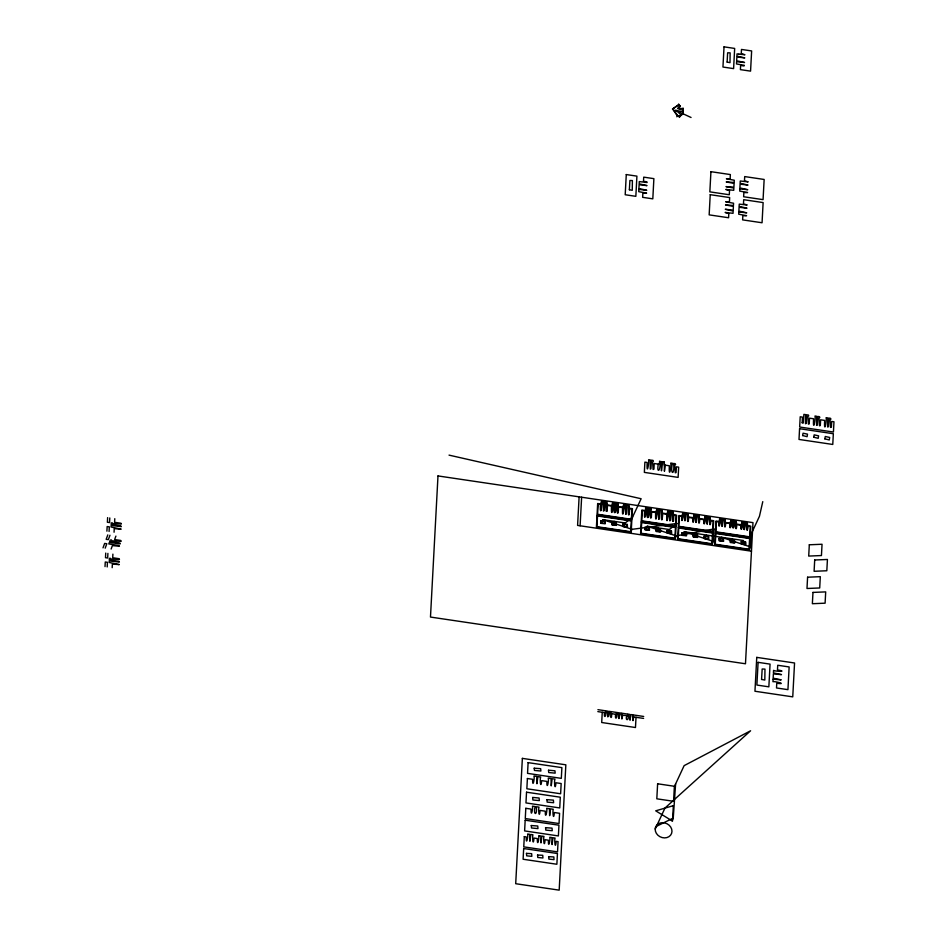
<?xml version="1.0" encoding="UTF-8"?>
<svg xmlns="http://www.w3.org/2000/svg" width="937" height="937" viewBox="0 0 937 937"><rect width="100%" height="100%" fill="white"/><g stroke="black" fill="none" stroke-linecap="round" stroke-linejoin="round"><path stroke-width="1.41" d="M680.344 105.998L678.681 105.014L678.704 104.03M600.746 510.091L601.636 503.157M604.189 501.518L603.709 510.548L604.06 501.494M606.672 510.97L606.989 504.891L612.037 505.64L611.709 511.743M611.838 511.731L612.716 504.797M614.801 512.176L615.281 503.157M622.929 513.371L623.808 506.448M625.881 513.816L626.361 504.809M628.844 514.249L629.172 508.182L632.44 508.662L631.854 519.812L597.08 514.647L597.665 503.509L600.945 503.989L600.617 510.091M644.914 516.638L645.675 507.667L650.922 508.451L650.711 517.529L651.168 511.438L656.205 512.188L655.877 518.29M647.877 517.072L648.357 508.065L647.748 517.083M656.005 518.278L656.896 511.356M658.969 518.723L659.449 509.716M661.932 519.157L662.248 513.089L667.296 513.827L667.097 519.93L667.976 512.996M670.06 520.363L670.541 511.356M673.024 520.808L673.34 514.729L676.619 515.209L676.022 526.36L641.248 521.195L641.833 510.056L645.113 510.548L644.797 516.65M682.113 519.883L682.874 515.209M685.076 520.316L685.427 513.57M693.204 521.522L693.837 514.811L699.084 515.584L699.447 517.552L698.779 517.447M696.168 521.956L696.519 515.209L696.039 521.968M699.119 522.401L699.33 518.583L704.366 519.332L704.167 523.174M707.611 516.849L707.248 523.631M722.509 519.063L722.146 525.844L722.38 519.039M730.274 527.016L731.047 522.354M733.238 527.461L733.601 520.703M741.366 528.667L742.127 523.994M744.329 529.1L744.681 522.354L744.201 529.112M747.293 529.546L747.492 525.727L750.771 526.207L750.174 537.358L715.399 532.193L715.985 521.054L719.265 521.534L719.066 525.388M105.026 566.616L105.272 561.989L107.439 562.317L107.193 566.944M105.74 553.076L105.494 557.702L107.661 558.019L107.907 553.392M106.9 531.174L107.158 526.535L109.324 526.863L109.079 531.49M107.626 517.622L107.38 522.249L109.547 522.577L109.793 517.938M112.182 567.681L112.37 564.074L119.268 564.601L109.16 562.458L109.242 560.935L119.374 562.083L118.905 561.345L109.289 559.916L109.371 558.393L110.273 558.241L111.046 559.038L119.491 559.459L119.093 558.698L112.709 557.749L112.897 554.13M114.068 532.228L114.255 528.62L121.154 529.147L111.046 527.004L111.128 525.481L121.26 526.641L120.791 525.891L111.175 524.462L111.257 522.94L112.159 522.787L112.932 523.584L121.377 524.017L120.978 523.244L114.595 522.296L114.782 518.676M579.113 496.844L577.59 525.411L751.474 551.202M580.108 525.786L581.631 497.219M601.086 522.893L601.191 520.925M604.962 521.522L604.869 523.408L601.203 522.905M606.544 510.97L606.403 503.86M602.245 712.272L601.706 722.509L635.473 727.522L636.024 717.273M614.672 512.176L615.152 503.146M604.517 712.6C603.487 720.541 607.539 714.498 605.314 710.773L597.935 709.672M605.513 711.804L605.876 710.855L607.586 711.113L607.844 716.922L608.71 711.277L610.42 711.534L610.678 712.565M616.054 523.174L615.949 525.095M610.432 713.561C607.914 709.52 612.037 724.02 611.58 713.654M623.269 526.172L623.363 524.216M626.244 504.785L625.764 513.827M615.609 714.252C614.578 722.193 618.631 716.137 616.405 712.413L610.983 711.616L610.491 712.542M616.605 713.444L616.968 712.495L618.666 712.752L618.935 718.562L619.802 712.916L621.5 713.174L621.77 714.217M627.04 526.699L627.134 524.779M621.582 714.181L622.074 713.256L627.485 714.064L628.422 715.716L621.418 715.177L621.266 714.217L621.899 719.007L622.66 715.294M626.701 715.891C624.862 721.502 629.711 720.6 627.884 715.118M627.696 715.095L628.059 714.146L629.758 714.392L630.027 720.213L630.894 714.568L632.592 714.814L632.862 715.856M643.707 716.465L633.166 714.908L632.979 720.647L633.752 716.946M645.253 529.44L645.359 527.484M649.036 529.967L649.142 528.081M658.254 464.12C656.357 475.504 661.674 469.238 659.543 461.355L664.333 462.07L664.415 471.241L665.305 465.174M656.345 531.08L656.45 529.124M661.37 461.625L661.452 470.807L662.506 461.8M659.32 509.693L658.84 518.735M660.128 531.607L660.222 529.721M661.803 519.168L661.663 512.059M669.932 520.375L670.412 511.333M671.314 531.361L671.208 533.294M672.895 520.808L672.754 513.71M681.984 519.883L682.195 516.041L678.915 515.549L678.318 526.699L713.104 531.853L713.689 520.714L710.41 520.222L710.211 524.076M684.947 520.328L685.31 513.546M686.212 533.575L686.107 535.495L682.452 534.957L682.441 532.977M693.075 521.534L693.275 517.681L688.238 516.943L687.91 520.761L687.653 515.912M693.415 536.585L693.521 534.617M697.198 537.112L697.292 535.179M699.002 522.413L698.733 517.564M704.507 538.225L704.612 536.269M707.13 523.619L707.482 516.837M708.29 538.752L708.384 536.831L704.729 536.28M710.082 524.052L710.176 517.236L704.929 516.451L704.284 523.197M711.933 544.198L713.244 541.387L713.912 528.96L676.174 535.882L647.221 526.254L645.909 529.077M719.405 540.438L719.511 538.47M723.188 540.965L723.282 539.068M730.146 527.027L730.356 523.186L725.308 522.436L725.109 526.278M730.602 540.122L730.497 542.078L734.151 542.628M733.109 527.472L733.472 520.691M734.28 542.605L734.374 540.719M741.237 528.667L741.436 524.825L736.4 524.076L736.072 527.906L735.814 523.057M741.589 543.729L741.682 541.762M745.465 542.359L745.36 544.28M747.164 529.546L746.894 524.697M749.014 549.703L750.326 546.88L750.982 534.465M671.993 820.777L673.246 818.083L675.612 783.918M719.183 525.399L719.956 520.703M604.845 521.464L601.308 520.949M612.294 524.556L615.832 525.083M615.937 523.115L612.4 522.588M623.374 526.196L626.923 526.723M627.029 524.755L623.48 524.228M645.37 529.464L648.908 529.991M649.013 528.023L645.476 527.496M656.462 531.103L659.999 531.63M660.105 529.663L656.568 529.136M667.554 532.755L671.091 533.27M671.197 531.302L667.659 530.787M686.095 533.516L682.558 532.989M693.532 536.608L697.081 537.124M697.175 535.156L693.638 534.64M704.624 538.248L708.161 538.775M719.522 540.462L723.059 540.977M723.165 539.009L719.628 538.494M734.257 540.661L730.719 540.134M741.706 543.741L745.243 544.268M745.348 542.3L741.799 541.773M612.283 522.577L612.177 524.533M667.542 530.764L667.437 532.731M762.777 501.646L759.45 516.299L749.67 537.276M103.023 547.852L104.651 543.425L106.818 543.741L105.19 548.168M107.802 534.898L106.162 539.325L108.329 539.642L109.969 535.226M111.128 549.047L112.405 545.603L119.421 546.259L118.952 545.545L108.797 543.928L109.336 542.464L120.264 543.87L119.924 543.027L109.699 541.504L110.215 540.099L111.304 539.911L111.971 540.836L121.201 541.34L120.814 540.473L114.63 539.56L115.907 536.105M601.741 522.518L603.053 519.707L625.225 522.987L632.662 516.919M612.821 524.17L614.145 521.347M623.913 525.809L625.225 522.987M631.351 519.73L641.131 498.742L449.034 455.124M630.683 532.157L632.006 529.335L676.83 523.467L675.518 526.278M657.001 530.717L658.313 527.894M668.081 532.357L669.405 529.546L676.83 523.467M674.863 538.705L676.174 535.882M682.979 534.57L684.291 531.747L743.545 540.544L742.233 543.355M694.071 536.21L695.383 533.399M705.163 537.861L706.475 535.039M712.588 531.783L713.912 528.96M720.061 540.063L721.373 537.252L750.326 546.88M731.141 541.715L732.465 538.892M674.359 786.611L684.139 765.634L750.596 730.778L665.001 808.022L655.209 829.011M659.671 461.379L659.437 463.37M683.319 108.2L680.274 109.254L677.767 108.551L679.606 105.986M676.842 116.785L677.732 115.79L679.29 116.387L679.571 117.43M679.29 116.387L682.71 113.623L682.569 108.997M672.426 109.008L678.681 105.014M656.474 826.317L673.246 818.083M677.767 108.551L678.622 108.294M605.747 712.858L605.7 711.827M632.569 715.821L632.51 716.817L643.602 718.398M606.415 503.755L607.106 503.86L606.743 501.892L601.495 501.119L600.933 502.946L601.636 503.052M617.495 505.406L618.197 505.5L617.834 503.544L612.587 502.759L612.025 504.586L612.728 504.692M628.586 507.046L629.289 507.151L628.926 505.184L623.679 504.411L623.117 506.238L623.808 506.343M661.674 511.953L662.365 512.059L662.002 510.091L656.755 509.306L656.193 511.145L656.896 511.239M672.754 513.593L673.457 513.699L673.094 511.731L667.847 510.958L667.285 512.785L667.987 512.89M687.653 515.807L688.355 515.912L687.992 513.944L682.745 513.171L682.183 514.999L682.886 515.092M735.814 522.951L736.517 523.045L736.154 521.089L730.907 520.304L730.345 522.132L731.047 522.237M746.906 524.591L747.609 524.697L747.246 522.729L741.999 521.956L741.436 523.783L742.127 523.888M676.409 110.8L682.64 111.316M659.39 464.295L654.213 463.522L653.921 469.168L653.112 469.531L652.597 461.929L653.382 461.238L653.112 460.407L651.414 460.149L650.957 468.734L650.266 469.132L650.278 459.985L648.58 459.739C649.364 462.749 646.495 477.074 647.162 462.48L644.89 462.14L644.351 472.389L678.119 477.39L678.669 467.153L676.397 466.813L676.081 472.553L675.296 472.822L674.769 465.127L675.565 464.529L675.296 463.698L673.586 463.44C675.027 475.844 669.779 475.082 672.461 463.276L670.751 463.019C671.595 466.076 668.725 480.318 669.334 465.771L664.169 464.998M647.221 526.254L669.405 529.546M597.829 711.616L605.653 712.776M610.444 713.479L616.944 714.486L616.792 713.479M664.228 464.073L664.204 462.046M628.575 507.151L628.715 514.261M617.495 505.512L617.635 512.621L618.08 506.53L623.117 507.28L622.8 513.382M719.956 520.597L719.253 520.492L719.827 518.665L725.062 519.438L724.98 526.266M684.291 531.747L713.244 541.387M603.053 519.707L632.006 529.335M675.284 110.203L691.061 117.488M676.209 110.238L681 115.005M673.117 109.16L677.732 115.79M680.25 108.376L680.274 109.254M738.942 54.159L744.95 54.756L741.261 53.585L741.472 49.438L751.638 50.938L750.56 71.13L740.406 69.631L740.628 65.473L743.978 65.965L744.341 65.321L736.494 63.95L736.623 61.69L744.564 62.498L736.669 60.788L736.869 57.028L744.798 57.883L736.915 56.126L737.032 53.866L738.942 54.159M802.177 422.763L803.302 423.009L803.887 414.377L805.586 414.622L805.492 423.747L806.265 423.407L806.722 414.798L808.432 415.044L808.701 415.887L807.905 416.461L808.42 424.168L809.217 423.887L809.533 418.171L813.562 418.769C812.812 434.136 815.975 417.902 814.979 416.016L816.677 416.274L816.584 425.386L817.357 425.058L817.814 416.438L819.512 416.696L819.793 417.527L818.997 418.101L819.5 425.808L820.308 425.527L820.625 419.811L824.654 420.408C823.881 435.646 827.102 419.741 826.071 417.668L827.769 417.914L827.629 427.014L828.449 426.698L828.905 418.078L830.604 418.335L830.873 419.167L830.088 419.823L830.557 427.436L831.4 427.178L831.705 421.451L833.977 421.791L833.426 432.027L799.659 427.026L800.21 416.789L802.47 417.117L802.177 422.763M802.634 435.553L807.097 436.677L807.495 434.136L803.068 433.21L802.634 435.553M813.726 437.204L818.177 438.317L818.61 435.857L814.159 434.85L813.726 437.204M824.818 438.844L829.268 439.957L829.69 437.462L825.286 436.49L824.818 438.844M437.989 475.926L430.481 617.061L745.477 663.771L752.985 522.635L437.989 475.926M522.366 758.373L515.701 883.708L559.178 890.15L565.843 764.815L522.366 758.373M526.535 792.198L525.962 802.927L559.74 807.94L560.303 797.211L526.535 792.198M528.105 762.636L527.543 773.365L561.31 778.366L561.884 767.637L528.105 762.636M523.678 848.524L523.104 859.252L556.871 864.254L557.445 853.525L523.678 848.524M524.31 836.624L523.76 846.861L557.527 851.874L558.077 841.637L556.191 841.356C555.278 851.218 554.247 839.587 555.091 838.065L553.017 837.76L552.08 844.565L551.881 837.596L549.796 837.28C550.534 839.13 548.204 850.199 548.379 840.196L545.1 839.704C544.245 849.672 543.179 837.912 543.999 836.425L541.926 836.109L540.989 842.913L540.79 835.945L538.716 835.64C539.384 837.514 537.252 848.418 537.288 838.545L534.008 838.065C533.153 847.938 532.122 836.319 532.919 834.773L530.834 834.469L529.897 841.274L529.698 834.305L527.625 833.989C528.363 835.792 526.02 846.954 526.196 836.905L524.31 836.624M525.177 820.203L524.615 830.92L558.382 835.933L558.956 825.204L525.177 820.203M525.809 808.303L525.27 818.54L559.038 823.553L559.588 813.304L554.376 812.531C553.462 822.346 552.42 810.821 553.275 809.252L550.569 808.854L549.632 815.658L549.433 808.69L546.728 808.28C547.466 810.212 545.111 821.011 545.299 811.196L540.099 810.423C539.185 820.203 538.178 808.701 538.998 807.144L536.292 806.734C537.592 816.244 532.848 815.319 535.156 806.57L532.45 806.171C533.2 807.987 530.904 818.938 531.021 809.076L525.809 808.303M527.402 778.518L526.852 788.767L560.619 793.768L561.169 783.531L555.957 782.758C555.044 792.971 553.954 780.31 555.009 779.139L552.174 778.717L551.225 785.874L551.038 778.553L548.204 778.132C549.187 779.701 546.74 791.671 546.88 781.411L541.68 780.638C540.649 790.781 539.677 778.167 540.731 777.019L537.897 776.597L536.936 783.754L536.76 776.433L533.926 776.012C534.922 777.605 532.544 789.422 532.603 779.291L527.402 778.518M526.465 853.373L526.699 855.832L531.829 856.348L531.666 853.666L526.465 853.373M531.291 825.532L531.525 827.992L537.967 828.601L537.756 826.012L531.291 825.532M532.649 797.539L532.884 799.999L539.325 800.596L539.103 798.019L532.673 797.422M534.207 768.199L534.453 770.425L540.895 771.022L540.672 768.68L534.207 768.199M537.557 855.012L537.791 857.472L542.921 857.987L542.757 855.305L537.557 855.012M546.927 799.659L547.161 802.119L553.603 802.716L553.392 800.139L546.927 799.659M548.485 770.319L548.742 772.533L555.172 773.142L554.95 770.8L548.508 770.191M545.568 827.652L545.803 830.112L552.244 830.709L552.034 828.132L545.568 827.652M548.637 856.652L548.883 859.112L554.001 859.639L553.849 856.945L548.637 856.652M597.033 515.444L596.412 527.074L631.187 532.228L631.807 520.597L597.033 515.444M597.513 515.971L596.939 526.688L630.718 531.701L631.28 520.972L597.513 515.971M598.146 504.036L597.607 514.272L631.374 519.285L631.913 509.037L629.652 508.709C628.809 523.314 627.427 508.264 628.54 505.582L626.841 505.336L625.799 514.331L625.705 505.16L624.007 504.914C624.92 508.053 621.781 522.132 622.59 507.655L618.561 507.058L618.244 512.797L617.46 513.066L616.944 505.465L617.729 504.774L617.46 503.942L615.761 503.684C617.167 515.982 612.013 515.444 614.625 503.52L612.915 503.263C613.735 506.296 610.865 520.632 611.51 506.015L607.469 505.418L607.176 511.063L606.274 511.356L605.852 503.825L606.637 503.134L606.368 502.291L604.67 502.045L604.213 510.618L603.405 510.981L603.533 501.869L601.835 501.623C602.561 504.633 599.867 518.946 600.418 504.364L598.146 504.036M600.687 520.867L600.922 523.338L605.29 523.736L605.126 521.042L600.687 520.867M626.279 174.563L625.202 194.744L635.848 196.325L636.914 176.133L626.279 174.563M629.371 189.766L632.252 190.305L632.393 180.572L629.898 180.478L629.371 189.766M611.767 522.506L612.013 524.978L616.382 525.388L616.218 522.694L611.767 522.506M638.858 189.403L638.741 191.663L646.624 193.116L642.876 193.186L642.653 197.332L652.808 198.843L653.885 178.651L643.719 177.14L643.496 181.298L646.846 181.801L647.139 182.539L639.28 181.579L639.163 183.839L647.022 185.62L639.116 184.741L638.917 188.501L646.776 190.293L638.858 189.403M622.859 524.146L623.093 526.617L627.462 527.027L627.31 524.333L622.859 524.146M641.201 521.991L640.592 533.621L675.366 538.775L675.987 527.144L641.201 521.991M641.681 522.518L641.119 533.247L674.886 538.248L675.448 527.519L641.681 522.518M642.313 510.583L641.775 520.82L675.542 525.833L676.092 515.596L673.82 515.256L673.504 520.995L672.719 521.253L672.204 513.663L672.989 512.972L672.719 512.129L671.021 511.883L670.564 520.457L669.756 520.82L669.885 511.707L668.175 511.461C668.936 514.46 666.184 528.773 666.769 514.214L662.728 513.605C661.663 528.269 660.655 513.054 661.627 510.489L659.929 510.232L658.875 519.239L658.793 510.068L657.095 509.822C657.938 512.75 654.975 527.355 655.677 512.562L651.648 511.965L651.332 517.704L650.547 517.974L650.02 510.278L650.817 509.681L650.536 508.85L648.837 508.592C650.091 521.148 645.089 520.058 647.701 508.428L646.003 508.17C646.823 511.415 643.801 524.849 644.586 510.923L642.313 510.583M644.855 527.414L645.089 529.885L649.458 530.295L649.423 527.672L644.879 527.297M655.947 529.054L656.181 531.525L660.55 531.935L660.503 529.311L655.947 529.054M667.027 530.705L667.273 533.176L671.642 533.586L671.478 530.881L667.027 530.705M657.622 783.789L656.814 798.816L673.574 801.299L674.382 786.272L657.622 783.789M678.283 527.484L677.662 539.115L712.436 544.28L713.057 532.649L678.283 527.484M678.763 528.011L678.189 538.74L711.956 543.753L712.53 533.024L678.763 528.011M679.395 516.076L678.845 526.325L712.624 531.326L713.162 521.089L710.89 520.749C710 530.787 708.922 519.028 709.789 517.634L708.091 517.376L707.154 524.123L706.955 517.212L705.256 516.955C706.018 518.711 703.57 529.827 703.839 519.707L699.81 519.11C698.943 529.346 697.866 517.329 698.697 515.982L696.999 515.737L696.074 522.483L695.863 515.573L694.165 515.315C694.914 517.037 692.513 528.152 692.748 518.067L688.718 517.458C687.828 527.66 686.786 515.619 687.617 514.343L685.907 514.085L684.982 520.831L684.783 513.921L683.073 513.675C683.811 515.444 681.398 526.371 681.656 516.416L679.395 516.076M681.925 532.907L682.159 535.378L686.54 535.788L686.376 533.094L681.925 532.907M673.34 805.668L672.52 821.105L655.713 810.833L673.34 805.668M710.925 171.682L709.848 191.862L729.291 194.744L729.513 190.598L725.812 189.426L733.73 190.316L733.847 188.056L725.964 186.604L733.894 187.154L734.104 183.394L726.21 181.942L734.151 182.492L734.268 180.232L726.386 178.78L730.146 178.709L730.356 174.563L710.925 171.682M710.234 194.685L709.157 214.866L728.588 217.747L728.81 213.601L725.121 212.43L733.039 213.32L733.156 211.059L725.285 209.267L733.202 210.157L733.402 206.398L725.519 204.945L733.448 205.496L733.566 203.235L725.683 201.783L729.443 201.713L729.665 197.566L710.234 194.685M693.017 534.558L693.251 537.03L697.62 537.44L697.468 534.734L693.017 534.558M724.032 46.85L722.954 67.042L733.601 68.612L734.667 48.431L724.032 46.85M727.124 62.088L729.993 62.65L730.134 52.859L727.627 52.812L727.124 62.065M704.109 536.198L704.343 538.67L708.712 539.08L708.665 536.456L704.132 536.081M715.353 532.989L714.732 544.62L749.518 549.773L750.127 538.143L715.353 532.989M715.833 533.516L715.259 544.245L749.038 549.246L749.6 538.517L715.833 533.516M716.465 521.581L715.927 531.818L749.694 536.831L750.232 526.582L747.972 526.254C747 536.386 746.063 524.462 746.871 523.127L745.161 522.881L744.447 529.616L743.697 529.124L744.025 522.705L742.327 522.459L741.975 523.197L742.69 524.017L741.589 529.147L740.734 528.691L740.909 525.2L736.88 524.603C736.013 534.968 734.971 522.694 735.779 521.487L734.081 521.23C735.451 530.658 730.544 529.698 732.945 521.066L731.247 520.808C731.938 522.483 729.63 533.785 729.829 523.56L725.788 522.963C724.816 533.2 723.832 521.113 724.688 519.836L722.989 519.59L722.052 526.336L721.853 519.426L720.155 519.168C720.834 520.726 718.574 532.275 718.738 521.921L716.465 521.581M719.007 538.412L719.241 540.883L723.61 541.293L723.446 538.588L719.007 538.412M739.843 188.829L739.726 191.089L747.609 192.542L743.849 192.612L743.638 196.758L763.069 199.64L764.147 179.459L744.704 176.578L744.482 180.724L748.183 181.895L740.265 181.005L740.148 183.265L748.007 185.057L740.101 184.167L739.89 187.927L747.761 189.719L739.843 188.829M738.836 211.949L738.719 214.21L746.602 215.674L742.842 215.733L742.619 219.879L762.062 222.76L763.128 202.579L743.697 199.698L743.474 203.844L747.164 205.016L739.258 204.125L739.129 206.386L747 208.178L739.082 207.288L738.883 211.048L746.754 212.84L738.836 211.949M730.087 540.052L730.333 542.523L734.702 542.933L734.538 540.239L730.087 540.052M741.179 541.703L741.413 544.174L745.782 544.573L745.629 541.879L741.179 541.703M756.756 657.376L754.953 691.248L792.749 696.859L794.553 662.986L756.756 657.376M758.092 662.342L756.885 685.052L768.855 686.833L770.062 664.122L758.092 662.342M761.57 679.442L764.826 680.051L764.967 669.112L762.168 669.006L761.57 679.442M773.095 679.173L772.966 681.714C774.688 681 788.158 684.642 776.761 683.296L776.515 687.969L787.935 689.655L789.141 666.945L777.722 665.258L777.476 669.92C788.849 671.876 775.25 671.548 773.564 670.365L773.435 672.907L781.481 674.617L773.376 673.926L773.154 678.154L781.2 679.864L773.095 679.173M799.577 428.713L799.003 439.441L832.77 444.454L833.344 433.726L799.577 428.713M807.589 577.204L806.991 588.495L819.711 587.967L820.32 576.677L807.589 577.204M809.31 544.784L808.713 556.074L821.444 555.547L822.042 544.256L809.31 544.784M812.976 592.418L812.367 603.709L825.099 603.182L825.696 591.891L812.976 592.418M814.698 559.998L814.101 571.289L826.821 570.762L827.43 559.471L814.698 559.998M655.502 827.406L655.209 829.046A8.597 7.379 25 0 0 666.863 837.596A8.597 7.379 25 0 0 669.123 825.192A8.597 7.379 25 0 0 655.502 827.406M680.075 105.998L678.365 108.364L682.944 108.61L683.085 113.81L679.395 116.785L677.486 116.059L672.625 109.055L678.693 104.534L680.075 105.998"/></g></svg>
